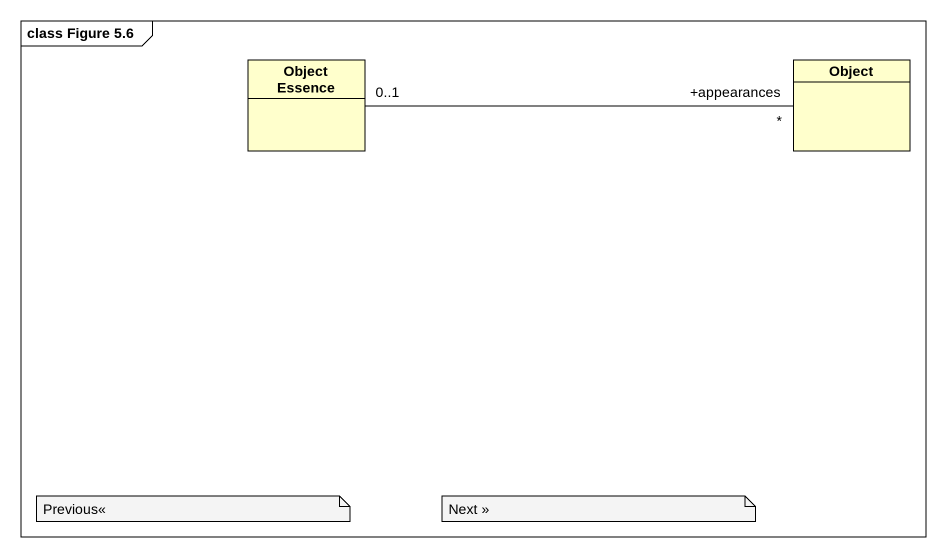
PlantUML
@startuml
mainframe class Figure 5.6
hide circle
hide empty members
class "Object Essence" as Object_Essence
class "Object" as Object_
Object_Essence "0..1" -right- "+appearances\n*" Object_
note as N1
  Previous<<
end note
note as N2
  Next >>
end note
@enduml
